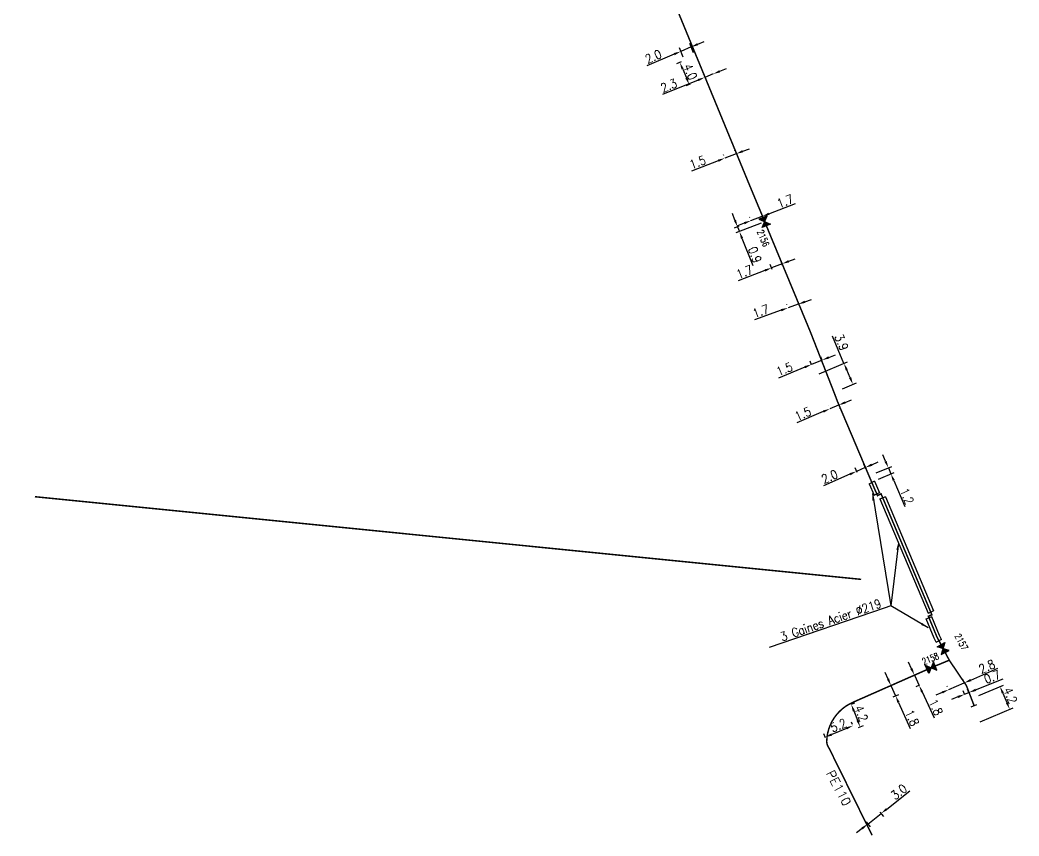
# Model space of a CAD drawing. Header units: millimetres. Extents: x 104988 to 105484, y 137061 to 138000.
# Drawn here: x 105222.1 to 105390.1, y 137061.4 to 137198.5 of the extents above; entities that cross this region are included whole.
import ezdxf
from ezdxf.enums import TextEntityAlignment as Align

# ---------------------------------------------------------------- set-up
doc = ezdxf.new("R2010")
doc.units = ezdxf.units.MM
doc.header["$PDMODE"] = 34
doc.layers.get('0').update_dxf_attribs({"linetype": 'CONTINUOUS'})
doc.layers.get('DEFPOINTS').update_dxf_attribs({"linetype": 'CONTINUOUS'})
for name, color, linetype in [('G_120', 4, 'CONTINUOUS'), ('G_300', 7, 'CONTINUOUS'), ('G_340', 7, 'CONTINUOUS'), ('G_400', 7, 'CONTINUOUS'), ('G_900', 7, 'CONTINUOUS')]:
    doc.layers.add(name, color=color, linetype=linetype)
doc.styles.add('G_ROMANS', font='ROMANS.SHX', dxfattribs={"width": 0.75})
doc.styles.get("Standard").update_dxf_attribs({"font": 'romans.shx', "width": 0.85})
doc.linetypes.add('G_TYPB_PE', pattern='A,5,-0.3,["o",Standard,S=1.5,R=0,X=0,Y=-0.5],-1.65', length=6.95)
doc.dimstyles.get("Standard").update_dxf_attribs({"dimtxt": 1.5, "dimasz": 1.2, "dimexe": 0.625, "dimexo": 0.625, "dimgap": 0.25, "dimtad": 1, "dimdec": 1, "dimzin": 0, "dimdsep": 46, "dimtxsty": 'Standard', "dimcen": -0.5, "dimadec": 0, "dimazin": 0, "dimtfac": 1, "dimtdec": 1, "dimtmove": 0, "dimatfit": 3, "dimfxl": 0, "dimtolj": 1, "dimtzin": 0, "dimarcsym": 0})

# ---------------------------------------------------------------- blocks, each defined once
blk = doc.blocks.new('*D91')
at = {"layer": 'DEFPOINTS', "color": 0, "linetype": 'Continuous', "transparency": 16777216}
for p in [(105368.11, 137123.27), (105365.5, 137122.15), (105365.88, 137121.11)]:
    blk.add_point(p, dxfattribs=at)
at = {"layer": 'G_120', "color": 0, "linetype": 'Continuous', "lineweight": -2, "transparency": 16777216}
for p, q in [((105367.63, 137124.37), (105367.16, 137125.47)), ((105366.08, 137122.4), (105368.68, 137123.51)), ((105368.11, 137123.27), (105368.54, 137122.25)), ((105366.46, 137121.36), (105369.11, 137122.5)), ((105369.01, 137121.15), (105370.9, 137116.74))]:
    blk.add_line(p, q, dxfattribs=at)
at = {"layer": 'G_120', "color": 0, "linetype": 'Continuous', "transparency": 16777216}
for points in [[(105367.82, 137124.45), (105367.45, 137124.29), (105368.11, 137123.27)], [(105369.2, 137121.23), (105368.83, 137121.07), (105368.54, 137122.25)]]:
    blk.add_solid(points, dxfattribs=at)
at = {"layer": 'G_120', "color": 0, "linetype": 'Continuous', "transparency": 16777216, "insert": (105371.23, 137118.51), "char_height": 1.5, "attachment_point": 5, "rotation": 293.17}
blk.add_mtext('\\A1;1.2', dxfattribs=at)
blk = doc.blocks.new('*D92')
at = {"layer": 'DEFPOINTS', "color": 0, "linetype": 'Continuous', "transparency": 16777216}
for p in [(105366.32, 137065.91), (105363.99, 137064.24), (105364.65, 137063.4)]:
    blk.add_point(p, dxfattribs=at)
at = {"layer": 'G_120', "color": 0, "linetype": 'Continuous', "lineweight": -2, "transparency": 16777216}
for p, q in [((105367.84, 137065.91), (105371.75, 137068.99)), ((105364.65, 137063.4), (105366.89, 137065.17)), ((105366.7, 137065.41), (105367.28, 137064.68)), ((105364.38, 137063.75), (105365.03, 137062.91)), ((105363.7, 137062.66), (105362.76, 137061.92))]:
    blk.add_line(p, q, dxfattribs=at)
at = {"layer": 'G_120', "color": 0, "linetype": 'Continuous', "transparency": 16777216}
for points in [[(105367.71, 137066.07), (105367.96, 137065.76), (105366.89, 137065.17)], [(105363.58, 137062.82), (105363.83, 137062.5), (105364.65, 137063.4)]]:
    blk.add_solid(points, dxfattribs=at)
at = {"layer": 'G_120', "color": 0, "linetype": 'Continuous', "transparency": 16777216, "insert": (105369.88, 137068.8), "char_height": 1.5, "attachment_point": 5, "rotation": 38.2115}
blk.add_mtext('\\A1;3.0', dxfattribs=at)
blk = doc.blocks.new('*D93')
at = {"layer": 'DEFPOINTS', "color": 0, "linetype": 'Continuous', "transparency": 16777216}
for p in [(105367.71, 137086.29), (105369.33, 137084.93), (105368.36, 137084.49)]:
    blk.add_point(p, dxfattribs=at)
at = {"layer": 'G_120', "color": 0, "linetype": 'Continuous', "lineweight": -2, "transparency": 16777216}
for p, q in [((105368.06, 137087.76), (105367.57, 137088.86)), ((105368.28, 137086.55), (105369.12, 137086.92)), ((105368.55, 137086.67), (105369.33, 137084.93)), ((105368.93, 137084.75), (105369.9, 137085.19)), ((105369.83, 137083.83), (105371.79, 137079.46))]:
    blk.add_line(p, q, dxfattribs=at)
at = {"layer": 'G_120', "color": 0, "linetype": 'Continuous', "transparency": 16777216}
for points in [[(105368.24, 137087.84), (105367.88, 137087.68), (105368.55, 137086.67)], [(105370.01, 137083.92), (105369.64, 137083.75), (105369.33, 137084.93)]]:
    blk.add_solid(points, dxfattribs=at)
at = {"layer": 'G_120', "color": 0, "linetype": 'Continuous', "transparency": 16777216, "insert": (105372.09, 137081.23), "char_height": 1.5, "attachment_point": 5, "rotation": 294.2151}
blk.add_mtext('\\A1;1.8', dxfattribs=at)
blk = doc.blocks.new('*D95')
at = {"layer": 'DEFPOINTS', "color": 0, "linetype": 'Continuous', "transparency": 16777216}
for p in [(105364.22, 137123.31), (105363.09, 137121.91), (105364.56, 137122.53)]:
    blk.add_point(p, dxfattribs=at)
at = {"layer": 'G_120', "color": 0, "linetype": 'Continuous', "lineweight": -2, "transparency": 16777216}
for p, q in [((105362.84, 137122.48), (105362.51, 137123.24)), ((105364.22, 137123.31), (105362.76, 137122.67)), ((105364.31, 137123.1), (105363.97, 137123.88)), ((105365.32, 137123.79), (105366.42, 137124.27)), ((105361.66, 137122.19), (105357.18, 137120.24))]:
    blk.add_line(p, q, dxfattribs=at)
at = {"layer": 'G_120', "color": 0, "linetype": 'Continuous', "transparency": 16777216}
for points in [[(105365.24, 137123.97), (105365.4, 137123.6), (105364.22, 137123.31)], [(105361.58, 137122.37), (105361.74, 137122.01), (105362.76, 137122.67)]]:
    blk.add_solid(points, dxfattribs=at)
at = {"layer": 'G_120', "color": 0, "linetype": 'Continuous', "transparency": 16777216, "insert": (105358.23, 137121.79), "char_height": 1.5, "attachment_point": 5, "rotation": 23.5571}
blk.add_mtext('\\A1;2.0', dxfattribs=at)
blk = doc.blocks.new('*D96')
at = {"layer": 'DEFPOINTS', "color": 0, "linetype": 'Continuous', "transparency": 16777216}
for p in [(105359.73, 137133.8), (105359.73, 137133.79), (105358.27, 137133.18)]:
    blk.add_point(p, dxfattribs=at)
at = {"layer": 'G_120', "color": 0, "linetype": 'Continuous', "lineweight": -2, "transparency": 16777216}
for p, q in [((105358.03, 137133.75), (105358.03, 137133.75)), ((105359.73, 137133.79), (105358.27, 137133.18)), ((105360.84, 137134.26), (105361.94, 137134.72)), ((105357.17, 137132.71), (105352.75, 137130.85)), ((105359.97, 137133.22), (105359.97, 137133.21))]:
    blk.add_line(p, q, dxfattribs=at)
at = {"layer": 'G_120', "color": 0, "linetype": 'Continuous', "transparency": 16777216}
for points in [[(105360.76, 137134.44), (105360.91, 137134.07), (105359.73, 137133.79)], [(105357.09, 137132.9), (105357.25, 137132.53), (105358.27, 137133.18)]]:
    blk.add_solid(points, dxfattribs=at)
at = {"layer": 'G_120', "color": 0, "linetype": 'Continuous', "transparency": 16777216, "insert": (105353.74, 137132.35), "char_height": 1.5, "attachment_point": 5, "rotation": 22.8234}
blk.add_mtext('\\A1;1.5', dxfattribs=at)
blk = doc.blocks.new('*D97')
at = {"layer": 'DEFPOINTS', "color": 0, "linetype": 'Continuous', "transparency": 16777216}
for p in [(105361.34, 137083.31), (105363.37, 137079.71), (105362.52, 137079.38)]:
    blk.add_point(p, dxfattribs=at)
at = {"layer": 'G_120', "color": 0, "linetype": 'Continuous', "lineweight": -2, "transparency": 16777216}
for p, q in [((105361.92, 137083.54), (105362.45, 137083.75)), ((105362.31, 137082.4), (105362.93, 137080.83)), ((105363.1, 137079.61), (105363.95, 137079.94))]:
    blk.add_line(p, q, dxfattribs=at)
at = {"layer": 'G_120', "color": 0, "linetype": 'Continuous', "transparency": 16777216}
for points in [[(105362.49, 137082.48), (105362.12, 137082.33), (105361.87, 137083.52)], [(105363.11, 137080.9), (105362.74, 137080.76), (105363.37, 137079.71)]]:
    blk.add_solid(points, dxfattribs=at)
at = {"layer": 'G_120', "color": 0, "linetype": 'Continuous', "transparency": 16777216, "insert": (105363.55, 137081.98), "char_height": 1.5, "attachment_point": 5, "rotation": 291.5367}
blk.add_mtext('\\A1;4.2', dxfattribs=at)
blk = doc.blocks.new('*D98')
at = {"layer": 'DEFPOINTS', "color": 0, "linetype": 'Continuous', "transparency": 16777216}
for p in [(105362.35, 137079.54), (105357.48, 137077.99), (105357.77, 137077.28)]:
    blk.add_point(p, dxfattribs=at)
at = {"layer": 'G_120', "color": 0, "linetype": 'Continuous', "lineweight": -2, "transparency": 16777216}
for p, q in [((105361.08, 137079.48), (105358.59, 137078.45)), ((105362.11, 137080.12), (105361.94, 137080.52)), ((105357.53, 137077.86), (105357.24, 137078.57))]:
    blk.add_line(p, q, dxfattribs=at)
at = {"layer": 'G_120', "color": 0, "linetype": 'Continuous', "transparency": 16777216}
for points in [[(105361, 137079.66), (105361.15, 137079.3), (105362.18, 137079.94)], [(105358.51, 137078.63), (105358.67, 137078.26), (105357.48, 137077.99)]]:
    blk.add_solid(points, dxfattribs=at)
at = {"layer": 'G_120', "color": 0, "linetype": 'Continuous', "transparency": 16777216, "insert": (105359.71, 137079.99), "char_height": 1.5, "attachment_point": 5, "rotation": 22.5435}
blk.add_mtext('\\A1;5.2', dxfattribs=at)
blk = doc.blocks.new('*D99')
at = {"layer": 'DEFPOINTS', "color": 0, "linetype": 'Continuous', "transparency": 16777216}
for p in [(105355.9, 137138.82), (105362.15, 137137.3), (105359.82, 137136.31)]:
    blk.add_point(p, dxfattribs=at)
at = {"layer": 'G_120', "color": 0, "linetype": 'Continuous', "lineweight": -2, "transparency": 16777216}
for p, q in [((105360.65, 137140.83), (105358.71, 137145.39)), ((105356.48, 137139.06), (105361.22, 137141.08)), ((105361.68, 137138.4), (105361.12, 137139.73)), ((105360.39, 137136.55), (105362.73, 137137.54))]:
    blk.add_line(p, q, dxfattribs=at)
at = {"layer": 'G_120', "color": 0, "linetype": 'Continuous', "transparency": 16777216}
for points in [[(105361.3, 137139.81), (105360.93, 137139.65), (105360.65, 137140.83)], [(105361.87, 137138.48), (105361.5, 137138.33), (105362.15, 137137.3)]]:
    blk.add_solid(points, dxfattribs=at)
at = {"layer": 'G_120', "color": 0, "linetype": 'Continuous', "transparency": 16777216, "insert": (105360.24, 137144.35), "char_height": 1.5, "attachment_point": 5, "rotation": 293.0168}
blk.add_mtext('\\A1;3.9', dxfattribs=at)
blk = doc.blocks.new('*D100')
at = {"layer": 'DEFPOINTS', "color": 0, "linetype": 'Continuous', "transparency": 16777216}
for p in [(105355.44, 137140.02), (105356.98, 137141.37), (105357.24, 137140.75)]:
    blk.add_point(p, dxfattribs=at)
at = {"layer": 'G_120', "color": 0, "linetype": 'Continuous', "lineweight": -2, "transparency": 16777216}
for p, q in [((105357, 137141.33), (105356.75, 137141.95)), ((105358.1, 137141.83), (105359.21, 137142.28)), ((105354.08, 137140.18), (105349.64, 137138.36)), ((105355.2, 137140.6), (105354.95, 137141.22)), ((105356.98, 137141.37), (105355.19, 137140.64))]:
    blk.add_line(p, q, dxfattribs=at)
at = {"layer": 'G_120', "color": 0, "linetype": 'Continuous', "transparency": 16777216}
for points in [[(105358.02, 137142.01), (105358.17, 137141.64), (105356.98, 137141.37)], [(105354, 137140.37), (105354.15, 137140), (105355.19, 137140.64)]]:
    blk.add_solid(points, dxfattribs=at)
at = {"layer": 'G_120', "color": 0, "linetype": 'Continuous', "transparency": 16777216, "insert": (105350.64, 137139.86), "char_height": 1.5, "attachment_point": 5, "rotation": 22.2767}
blk.add_mtext('\\A1;1.5', dxfattribs=at)
blk = doc.blocks.new('*D109')
at = {"layer": 'DEFPOINTS', "color": 0, "linetype": 'Continuous', "transparency": 16777216}
for p in [(105333.86, 137191.73), (105334.62, 137187.71), (105335.36, 137188.02)]:
    blk.add_point(p, dxfattribs=at)
at = {"layer": 'G_120', "color": 0, "linetype": 'Continuous', "lineweight": -2, "transparency": 16777216}
for p, q in [((105333.29, 137191.49), (105332.48, 137191.15)), ((105333.53, 137190.28), (105334.15, 137188.81)), ((105334.79, 137187.78), (105334.04, 137187.46))]:
    blk.add_line(p, q, dxfattribs=at)
at = {"layer": 'G_120', "color": 0, "linetype": 'Continuous', "transparency": 16777216}
for points in [[(105333.71, 137190.36), (105333.34, 137190.21), (105333.06, 137191.39)], [(105334.33, 137188.89), (105333.96, 137188.73), (105334.62, 137187.71)]]:
    blk.add_solid(points, dxfattribs=at)
at = {"layer": 'G_120', "color": 0, "linetype": 'Continuous', "transparency": 16777216, "insert": (105334.8, 137189.84), "char_height": 1.5, "attachment_point": 5, "rotation": 292.8961}
blk.add_mtext('\\A1;4.0', dxfattribs=at)
blk = doc.blocks.new('*D110')
at = {"layer": 'DEFPOINTS', "color": 0, "linetype": 'Continuous', "transparency": 16777216}
for p in [(105334.95, 137194), (105335.6, 137192.47), (105333.86, 137191.73)]:
    blk.add_point(p, dxfattribs=at)
at = {"layer": 'G_120', "color": 0, "linetype": 'Continuous', "lineweight": -2, "transparency": 16777216}
for p, q in [((105333.62, 137192.31), (105332.97, 137193.84)), ((105334.95, 137194), (105333.22, 137193.26)), ((105335.36, 137193.04), (105334.71, 137194.58)), ((105336.06, 137194.47), (105337.16, 137194.94)), ((105332.11, 137192.8), (105327.52, 137190.86))]:
    blk.add_line(p, q, dxfattribs=at)
at = {"layer": 'G_120', "color": 0, "linetype": 'Continuous', "transparency": 16777216}
for points in [[(105335.98, 137194.65), (105336.14, 137194.28), (105334.95, 137194)], [(105332.03, 137192.98), (105332.19, 137192.61), (105333.22, 137193.26)]]:
    blk.add_solid(points, dxfattribs=at)
at = {"layer": 'G_120', "color": 0, "linetype": 'Continuous', "transparency": 16777216, "insert": (105328.6, 137192.4), "char_height": 1.5, "attachment_point": 5, "rotation": 22.9297}
blk.add_mtext('\\A1;2.0', dxfattribs=at)
blk = doc.blocks.new('*D115')
at = {"layer": 'DEFPOINTS', "color": 0, "linetype": 'Continuous', "transparency": 16777216}
for p in [(105351.25, 137150.11), (105352.95, 137150.77), (105352.96, 137150.75)]:
    blk.add_point(p, dxfattribs=at)
at = {"layer": 'G_120', "color": 0, "linetype": 'Continuous', "lineweight": -2, "transparency": 16777216}
for p, q in [((105351.05, 137150.7), (105351.03, 137150.75)), ((105352.95, 137150.77), (105351.24, 137150.16)), ((105352.75, 137151.34), (105352.74, 137151.36)), ((105354.08, 137151.17), (105355.21, 137151.57)), ((105350.11, 137149.76), (105345.58, 137148.16))]:
    blk.add_line(p, q, dxfattribs=at)
at = {"layer": 'G_120', "color": 0, "linetype": 'Continuous', "transparency": 16777216}
for points in [[(105350.04, 137149.95), (105350.17, 137149.57), (105351.24, 137150.16)], [(105354.01, 137151.36), (105354.15, 137150.98), (105352.95, 137150.77)]]:
    blk.add_solid(points, dxfattribs=at)
at = {"layer": 'G_120', "color": 0, "linetype": 'Continuous', "transparency": 16777216, "insert": (105346.66, 137149.6), "char_height": 1.5, "attachment_point": 5, "rotation": 19.5264}
blk.add_mtext('\\A1;1.7', dxfattribs=at)
blk = doc.blocks.new('*D116')
at = {"layer": 'DEFPOINTS', "color": 0, "linetype": 'Continuous', "transparency": 16777216}
for p in [(105350.23, 137157.55), (105348.81, 137156.01), (105350.56, 137156.7)]:
    blk.add_point(p, dxfattribs=at)
at = {"layer": 'G_120', "color": 0, "linetype": 'Continuous', "lineweight": -2, "transparency": 16777216}
for p, q in [((105348.58, 137156.59), (105348.25, 137157.45)), ((105350.23, 137157.55), (105348.48, 137156.87)), ((105350.34, 137157.28), (105350.01, 137158.13)), ((105351.35, 137157.98), (105352.47, 137158.41)), ((105347.36, 137156.44), (105342.88, 137154.72))]:
    blk.add_line(p, q, dxfattribs=at)
at = {"layer": 'G_120', "color": 0, "linetype": 'Continuous', "transparency": 16777216}
for points in [[(105347.28, 137156.63), (105347.43, 137156.25), (105348.48, 137156.87)], [(105351.28, 137158.17), (105351.43, 137157.79), (105350.23, 137157.55)]]:
    blk.add_solid(points, dxfattribs=at)
at = {"layer": 'G_120', "color": 0, "linetype": 'Continuous', "transparency": 16777216, "insert": (105343.92, 137156.19), "char_height": 1.5, "attachment_point": 5, "rotation": 21.0511}
blk.add_mtext('\\A1;1.7', dxfattribs=at)
blk = doc.blocks.new('*D117')
at = {"layer": 'DEFPOINTS', "color": 0, "linetype": 'Continuous', "transparency": 16777216}
for p in [(105346.91, 137165.54), (105346.92, 137165.51), (105345.04, 137164.74)]:
    blk.add_point(p, dxfattribs=at)
at = {"layer": 'G_120', "color": 0, "linetype": 'Continuous', "lineweight": -2, "transparency": 16777216}
for p, q in [((105348.03, 137165.97), (105352.51, 137167.68)), ((105344.81, 137165.32), (105344.78, 137165.4)), ((105345.01, 137164.81), (105346.91, 137165.54)), ((105346.7, 137166.09), (105346.69, 137166.12)), ((105343.89, 137164.38), (105342.76, 137163.96))]:
    blk.add_line(p, q, dxfattribs=at)
at = {"layer": 'G_120', "color": 0, "linetype": 'Continuous', "transparency": 16777216}
for points in [[(105347.96, 137166.15), (105348.1, 137165.78), (105346.91, 137165.54)], [(105343.81, 137164.57), (105343.96, 137164.2), (105345.01, 137164.81)]]:
    blk.add_solid(points, dxfattribs=at)
at = {"layer": 'G_120', "color": 0, "linetype": 'Continuous', "transparency": 16777216, "insert": (105350.76, 137168.08), "char_height": 1.5, "attachment_point": 5, "rotation": 20.9112}
blk.add_mtext('\\A1;1.7', dxfattribs=at)
blk = doc.blocks.new('*D118')
at = {"layer": 'DEFPOINTS', "color": 0, "linetype": 'Continuous', "transparency": 16777216}
for p in [(105342.75, 137163.78), (105343.54, 137164.08), (105347.31, 137164.64)]:
    blk.add_point(p, dxfattribs=at)
at = {"layer": 'G_120', "color": 0, "linetype": 'Continuous', "lineweight": -2, "transparency": 16777216}
for p, q in [((105342.32, 137164.89), (105341.88, 137166.01)), ((105342.96, 137163.86), (105342.17, 137163.55)), ((105346.72, 137164.41), (105342.48, 137162.75)), ((105342.75, 137163.78), (105343.07, 137162.98)), ((105343.5, 137161.86), (105345.31, 137157.25))]:
    blk.add_line(p, q, dxfattribs=at)
at = {"layer": 'G_120', "color": 0, "linetype": 'Continuous', "transparency": 16777216}
for points in [[(105342.5, 137164.97), (105342.13, 137164.82), (105342.75, 137163.78)], [(105343.69, 137161.93), (105343.32, 137161.79), (105343.07, 137162.98)]]:
    blk.add_solid(points, dxfattribs=at)
at = {"layer": 'G_120', "color": 0, "linetype": 'Continuous', "transparency": 16777216, "insert": (105345.67, 137159.07), "char_height": 1.5, "attachment_point": 5, "rotation": 291.3807}
blk.add_mtext('\\A1;0.9', dxfattribs=at)
blk = doc.blocks.new('*D119')
at = {"layer": 'DEFPOINTS', "color": 0, "linetype": 'Continuous', "transparency": 16777216}
for p in [(105337.25, 137188.84), (105338.66, 137189.47), (105338.66, 137189.46)]:
    blk.add_point(p, dxfattribs=at)
at = {"layer": 'G_120', "color": 0, "linetype": 'Continuous', "lineweight": -2, "transparency": 16777216}
for p, q in [((105339.77, 137189.92), (105340.88, 137190.37)), ((105337.02, 137189.42), (105337, 137189.47)), ((105338.66, 137189.47), (105337.23, 137188.89)), ((105338.42, 137190.04), (105338.42, 137190.05)), ((105336.12, 137188.44), (105330.11, 137185.99))]:
    blk.add_line(p, q, dxfattribs=at)
at = {"layer": 'G_120', "color": 0, "linetype": 'Continuous', "transparency": 16777216}
for points in [[(105336.05, 137188.62), (105336.2, 137188.25), (105337.23, 137188.89)], [(105339.69, 137190.1), (105339.84, 137189.73), (105338.66, 137189.47)]]:
    blk.add_solid(points, dxfattribs=at)
at = {"layer": 'G_120', "color": 0, "linetype": 'Continuous', "transparency": 16777216, "insert": (105331.2, 137187.52), "char_height": 1.5, "attachment_point": 5, "rotation": 22.1101}
blk.add_mtext('\\A1;2.3', dxfattribs=at)
blk = doc.blocks.new('*D120')
at = {"layer": 'DEFPOINTS', "color": 0, "linetype": 'Continuous', "transparency": 16777216}
for p in [(105342.51, 137176.05), (105342.53, 137175.99), (105340.67, 137175.21)]:
    blk.add_point(p, dxfattribs=at)
at = {"layer": 'G_120', "color": 0, "linetype": 'Continuous', "lineweight": -2, "transparency": 16777216}
for p, q in [((105343.63, 137176.48), (105344.75, 137176.91)), ((105340.44, 137175.79), (105340.4, 137175.9)), ((105342.51, 137176.05), (105340.62, 137175.32)), ((105342.3, 137176.57), (105342.28, 137176.63)), ((105339.5, 137174.89), (105335, 137173.15))]:
    blk.add_line(p, q, dxfattribs=at)
at = {"layer": 'G_120', "color": 0, "linetype": 'Continuous', "transparency": 16777216}
for points in [[(105339.43, 137175.07), (105339.58, 137174.7), (105340.62, 137175.32)], [(105343.56, 137176.67), (105343.7, 137176.29), (105342.51, 137176.05)]]:
    blk.add_solid(points, dxfattribs=at)
at = {"layer": 'G_120', "color": 0, "linetype": 'Continuous', "transparency": 16777216, "insert": (105336.04, 137174.62), "char_height": 1.5, "attachment_point": 5, "rotation": 21.1399}
blk.add_mtext('\\A1;1.5', dxfattribs=at)
blk = doc.blocks.new('*D12')
at = {"layer": 'DEFPOINTS', "color": 0, "linetype": 'Continuous', "transparency": 16777216}
for p in [(105382.77, 137084.76), (105388.51, 137082.7), (105382.99, 137080.34)]:
    blk.add_point(p, dxfattribs=at)
at = {"layer": 'G_120', "color": 0, "linetype": 'Continuous', "lineweight": -2, "transparency": 16777216}
for p, q in [((105383.34, 137085.01), (105387.46, 137086.76)), ((105387.35, 137085.41), (105388.04, 137083.8)), ((105383.56, 137080.58), (105389.09, 137082.94))]:
    blk.add_line(p, q, dxfattribs=at)
at = {"layer": 'G_120', "color": 0, "linetype": 'Continuous', "transparency": 16777216}
for points in [[(105387.54, 137085.49), (105387.17, 137085.33), (105386.88, 137086.52)], [(105388.23, 137083.88), (105387.86, 137083.72), (105388.51, 137082.7)]]:
    blk.add_solid(points, dxfattribs=at)
at = {"layer": 'G_120', "color": 0, "linetype": 'Continuous', "transparency": 16777216, "insert": (105388.62, 137085), "char_height": 1.5, "attachment_point": 5, "rotation": 293.1089}
blk.add_mtext('\\A1;4.2', dxfattribs=at)
blk = doc.blocks.new('*D13')
at = {"layer": 'DEFPOINTS', "color": 0, "linetype": 'Continuous', "transparency": 16777216}
for p in [(105381.16, 137084.65), (105381.67, 137085.5), (105381.9, 137084.92)]:
    blk.add_point(p, dxfattribs=at)
at = {"layer": 'G_120', "color": 0, "linetype": 'Continuous', "lineweight": -2, "transparency": 16777216}
for p, q in [((105382.78, 137085.94), (105387.41, 137087.78)), ((105379.82, 137084.76), (105378.71, 137084.32)), ((105380.93, 137085.23), (105380.71, 137085.79)), ((105380.94, 137085.2), (105381.67, 137085.5)), ((105381.67, 137085.5), (105381.44, 137086.08))]:
    blk.add_line(p, q, dxfattribs=at)
at = {"layer": 'G_120', "color": 0, "linetype": 'Continuous', "transparency": 16777216}
for points in [[(105379.75, 137084.95), (105379.9, 137084.57), (105380.94, 137085.2)], [(105382.71, 137086.13), (105382.86, 137085.75), (105381.67, 137085.5)]]:
    blk.add_solid(points, dxfattribs=at)
at = {"layer": 'G_120', "color": 0, "linetype": 'Continuous', "transparency": 16777216, "insert": (105385.56, 137088.13), "char_height": 1.5, "attachment_point": 5, "rotation": 21.7408}
blk.add_mtext('\\A1;0.7', dxfattribs=at)
blk = doc.blocks.new('*D14')
at = {"layer": 'DEFPOINTS', "color": 0, "linetype": 'Continuous', "transparency": 16777216}
for p in [(105380.87, 137087.11), (105380.94, 137086.93), (105378.32, 137085.87)]:
    blk.add_point(p, dxfattribs=at)
at = {"layer": 'G_120', "color": 0, "linetype": 'Continuous', "lineweight": -2, "transparency": 16777216}
for p, q in [((105381.97, 137087.59), (105386.53, 137089.58)), ((105378.07, 137086.44), (105378.02, 137086.56)), ((105378.27, 137085.99), (105380.87, 137087.11)), ((105380.7, 137087.5), (105380.62, 137087.69)), ((105377.17, 137085.51), (105376.07, 137085.03))]:
    blk.add_line(p, q, dxfattribs=at)
at = {"layer": 'G_120', "color": 0, "linetype": 'Continuous', "transparency": 16777216}
for points in [[(105381.89, 137087.78), (105382.05, 137087.41), (105380.87, 137087.11)], [(105377.09, 137085.69), (105377.25, 137085.33), (105378.27, 137085.99)]]:
    blk.add_solid(points, dxfattribs=at)
at = {"layer": 'G_120', "color": 0, "linetype": 'Continuous', "transparency": 16777216, "insert": (105384.68, 137089.86), "char_height": 1.5, "attachment_point": 5, "rotation": 23.4917}
blk.add_mtext('\\A1;2.8', dxfattribs=at)
blk = doc.blocks.new('*D15')
at = {"layer": 'DEFPOINTS', "color": 0, "linetype": 'Continuous', "transparency": 16777216}
for p in [(105373.18, 137088.73), (105373.29, 137086.69), (105373.91, 137086.97)]:
    blk.add_point(p, dxfattribs=at)
at = {"layer": 'G_120', "color": 0, "linetype": 'Continuous', "lineweight": -2, "transparency": 16777216}
for p, q in [((105371.99, 137089.51), (105371.49, 137090.6)), ((105372.61, 137088.47), (105371.93, 137088.16)), ((105372.5, 137088.42), (105373.29, 137086.69)), ((105373.34, 137086.71), (105372.72, 137086.43)), ((105373.79, 137085.6), (105375.8, 137081.24))]:
    blk.add_line(p, q, dxfattribs=at)
at = {"layer": 'G_120', "color": 0, "linetype": 'Continuous', "transparency": 16777216}
for points in [[(105372.18, 137089.59), (105371.81, 137089.42), (105372.5, 137088.42)], [(105373.97, 137085.68), (105373.61, 137085.52), (105373.29, 137086.69)]]:
    blk.add_solid(points, dxfattribs=at)
at = {"layer": 'G_120', "color": 0, "linetype": 'Continuous', "transparency": 16777216, "insert": (105376.08, 137083.02), "char_height": 1.5, "attachment_point": 5, "rotation": 294.7244}
blk.add_mtext('\\A1;1.8', dxfattribs=at)
blk = doc.blocks.new('G_300_04')
at = {"linetype": 'Continuous'}
h = blk.add_hatch(color=0, dxfattribs=at)
h.paths.add_polyline_path([(-1, 1), (-1, -1), (0, 0)])
h.paths.add_polyline_path([(1, 1), (0, 0), (1, -1)])
at = {"color": 0, "linetype": 'Continuous', "flags": 128}
blk.add_lwpolyline([(-1, -1), (1, 1), (1, -1), (-1, 1)], close=True, dxfattribs=at)
at = {"color": 0, "linetype": 'Continuous', "style": 'G_ROMANS', "width": 0.75}
blk.add_attdef('NUM', text='', height=1.5, dxfattribs=at).set_placement((0, 2.1), align=Align.MIDDLE_CENTER)
at = {"color": 0, "linetype": 'Continuous', "style": 'G_ROMANS', "width": 0.75, "flags": 3}
for tag, p in [('DEF_LEG', (0, -5)), ('DEF_COUP', (0, -7.5)), ('DEF_TYPE', (0, -10))]:
    blk.add_attdef(tag, text='', height=1.2, dxfattribs=at).set_placement(p, align=Align.MIDDLE)
blk = doc.blocks.new('G_340_07')
at = {"color": 0, "linetype": 'Continuous', "const_width": 0.25, "flags": 128}
blk.add_lwpolyline([(0, 0), (1.25, 0)], dxfattribs=at)
at = {"color": 0, "linetype": 'Continuous', "flags": 128}
blk.add_lwpolyline([(1.25, -0.5), (1.25, 0.5)], dxfattribs=at)
at = {"color": 0, "linetype": 'Continuous', "width": 0.75, "flags": 3}
for tag, p in [('DEF_LEG', (0, -5)), ('DEF_COUP', (0, -7.5)), ('DEF_TYPE', (0, -10))]:
    blk.add_attdef(tag, text='', height=1.2, dxfattribs=at).set_placement(p, align=Align.MIDDLE)

msp = doc.modelspace()

# ---------------------------------------------------------------- linework, layer by layer
at = {"layer": 'G_120', "linetype": 'G_TYPB_PE', "flags": 128}
msp.add_lwpolyline([(105347.04, 137165.34, 0.25, 0.25, 0), (105344.43, 137171.6, 0.25, 0.25, 0), (105341.78, 137178.03, 0.25, 0.25, 0), (105313.83, 137245.81, 0.25, 0.25, 0), (105311.49, 137251.44, 0.25, 0.25, 0), (105304.96, 137267, 0.25, 0.25, 0), (105301.08, 137276.09, 0.25, 0.25, 0), (105298.85, 137281.3, 0.25, 0.25, 0), (105296.54, 137286.88, 0.25, 0.25, 0), (105293.47, 137294.42, 0.25, 0.25, 0), (105289.78, 137302.77, 0.25, 0.25, 0), (105284.4, 137316.35, 0.25, 0.25, 0), (105282.56, 137322.5, 0.25, 0.25, 0), (105279.08, 137329.24, 0.25, 0.25, 0), (105276.44, 137334.33, 0.25, 0.25, 0), (105272.22, 137342.27, 0.25, 0.25, 0), (105259.21, 137373.19, 0.25, 0.25, 0), (105248.85, 137397.79, 0.25, 0.25, 0), (105248.32, 137398.99, 0.25, 0.25, 0), (105248.04, 137399.67, 0.25, 0.25, 0), (105241.04, 137416.28, 0.25, 0.25, 0), (105234.95, 137430.96, 0.25, 0.25, 0), (105229.32, 137445.03, 0, 0, 0)], format="xyseb", dxfattribs=at)
at = {"layer": 'G_120', "linetype": 'Continuous', "const_width": 0.25, "flags": 128}
msp.add_lwpolyline([(105376.96, 137093.54), (105376.27, 137094.87), (105374.84, 137098.32), (105374.84, 137098.32), (105375.43, 137098.57), (105375.2, 137099.11), (105367.21, 137118.12), (105366.88, 137118.91), (105366.29, 137118.59), (105364.87, 137121.89), (105359.58, 137134.36), (105358.98, 137135.94), (105354.99, 137146.14), (105348.3, 137162.26), (105347.61, 137163.94)], dxfattribs=at)
at = {"layer": 'G_120', "linetype": 'G_TYPB_PE', "const_width": 0.25, "flags": 128}
for points in [[(105377.69, 137092.18), (105378.35, 137090.93), (105381.23, 137086.67), (105382.08, 137084.46)], [(105375.98, 137089.95), (105378.35, 137090.93)]]:
    msp.add_lwpolyline(points, dxfattribs=at)
msp.add_lwpolyline([(105374.63, 137089.36), (105362.1, 137083.83, 0.28903), (105357.75, 137077.37, 0.169917), (105358.15, 137076.13), (105365.37, 137061.51)], format="xyb", dxfattribs=at)
at = {"layer": 'G_400', "color": 7, "linetype": 'CONTINUOUS'}
for p, q in [((105364.88, 137120.6), (105365.34, 137120.8)), ((105364.88, 137120.6), (105365.71, 137118.68)), ((105365.8, 137121), (105365.34, 137120.8)), ((105365.8, 137121), (105366.63, 137119.07)), ((105365.71, 137118.68), (105366.17, 137118.87)), ((105366.63, 137119.07), (105366.17, 137118.87)), ((105366.7, 137118.03), (105367.16, 137118.22)), ((105367.62, 137118.42), (105367.16, 137118.22)), ((105367.62, 137118.42), (105375.7, 137099.21)), ((105366.7, 137118.03), (105374.78, 137098.82)), ((105374.48, 137097.87), (105374.94, 137098.06)), ((105374.78, 137098.82), (105375.24, 137099.02)), ((105375.41, 137098.25), (105374.94, 137098.06)), ((105375.7, 137099.21), (105375.24, 137099.02)), ((105376.72, 137095.08), (105375.41, 137098.25)), ((105375.81, 137094.66), (105374.48, 137097.87)), ((105376.17, 137093.97), (105375.81, 137094.66)), ((105377.06, 137094.44), (105376.72, 137095.08)), ((105376.17, 137093.97), (105376.61, 137094.21)), ((105377.06, 137094.44), (105376.61, 137094.21))]:
    msp.add_line(p, q, dxfattribs=at)
at = {"layer": 'G_900', "linetype": 'Continuous', "flags": 128}
msp.add_lwpolyline([(105224.61, 137118.41, 0.25, 5, 0), (105242.95, 137116.58, 0.25, 0.25, 0), (105363.54, 137104.52, 0.25, 0.25, 0), (105242.95, 137116.58, 0.25, 0.25, 0)], format="xyseb", dxfattribs=at)

# ---------------------------------------------------------------- block references
at = {"layer": 'G_300'}
ref = msp.add_blockref('G_300_04', (105347.32, 137164.65), dxfattribs=dict(at, xscale=0.7468620315840641, yscale=0.7468620315840641, zscale=0.7468620315840641, rotation=292.5223049450321))
ref.add_attrib('NUM', '2156', dxfattribs={"layer": '0', "color": 0, "linetype": 'Continuous', "height": 1.12, "rotation": 292.5223, "style": 'G_ROMANS', "width": 0.75}).set_placement((105347.08, 137161.86), align=Align.MIDDLE_CENTER)
ref = msp.add_blockref('G_300_04', (105377.31, 137092.88), dxfattribs=dict(at, xscale=0.7468620315840641, yscale=0.7468620315840641, zscale=0.7468620315840641, rotation=117.8739319223253))
ref.add_attrib('NUM', '2157', dxfattribs={"layer": '0', "color": 0, "linetype": 'Continuous', "height": 1.12, "rotation": 297.8739, "style": 'G_ROMANS', "width": 0.75}).set_placement((105380.39, 137094), align=Align.MIDDLE_CENTER)
ref = msp.add_blockref('G_300_04', (105375.29, 137089.67), dxfattribs=dict(at, xscale=0.7468620315840641, yscale=0.7468620315840641, zscale=0.7468620315840641, rotation=202.6850802120746))
ref.add_attrib('NUM', '2158', dxfattribs={"layer": '0', "color": 0, "linetype": 'Continuous', "height": 1.12, "rotation": 22.6851, "style": 'G_ROMANS', "width": 0.75}).set_placement((105375.18, 137091.18), align=Align.MIDDLE_CENTER)
at = {"layer": 'G_340', "rotation": 291.0233689676315}
msp.add_blockref('G_340_07', (105382.08, 137084.46), dxfattribs=at)

# ---------------------------------------------------------------- texts
at = {"layer": 'G_120', "linetype": 'Continuous'}
msp.add_text('PE110', height=1.5, rotation=297.8205, dxfattribs=at).set_placement((105357.2, 137071.73), align=Align.BOTTOM_LEFT)
at = {"layer": 'G_400', "linetype": 'Continuous', "insert": (105367.07, 137099.86), "char_height": 1.5, "attachment_point": 9, "rotation": 18.99}
msp.add_mtext('\\A1;3 Gaines Acier %%C219', dxfattribs=at)

# ---------------------------------------------------------------- dimensions: what is measured, and where the dimension line sits
at = {"layer": 'G_120', "linetype": 'Continuous'}
for base, p1, p2, angle, text, picture, middle, dimtype in [((105334.95, 137194), (105333.86, 137191.73), (105335.6, 137192.47), 22.9297, '2.0', '*D110', (105328.99, 137191.48), 161), ((105338.66, 137189.47), (105337.25, 137188.84), (105338.66, 137189.46), 22.1101, '2.3', '*D119', (105331.58, 137186.59), 160), ((105342.51, 137176.05), (105340.67, 137175.21), (105342.53, 137175.99), 21.1399, '1.5', '*D120', (105336.4, 137173.69), 160), ((105346.91, 137165.54), (105345.04, 137164.74), (105346.92, 137165.51), 20.9112, '1.7', '*D117', (105351.11, 137167.15), 160), ((105342.75, 137163.78), (105347.31, 137164.64), (105343.54, 137164.08), 291.3807, '0.9', '*D118', (105344.74, 137158.7), 160), ((105350.23, 137157.55), (105348.81, 137156.01), (105350.56, 137156.7), 21.0511, '1.7', '*D116', (105344.27, 137155.25), 160), ((105352.95, 137150.77), (105351.25, 137150.11), (105352.96, 137150.75), 19.5264, '1.7', '*D115', (105346.99, 137148.66), 160), ((105362.15, 137137.3), (105355.9, 137138.82), (105359.82, 137136.31), 293.0168, '3.9', '*D99', (105359.32, 137143.96), 160), ((105356.98, 137141.37), (105355.44, 137140.02), (105357.24, 137140.75), 22.2767, '1.5', '*D100', (105351.02, 137138.93), 160), ((105359.73, 137133.79), (105358.27, 137133.18), (105359.73, 137133.8), 22.8234, '1.5', '*D96', (105354.12, 137131.43), 160), ((105368.11, 137123.27), (105365.88, 137121.11), (105365.5, 137122.15), 293.17, '1.2', '*D91', (105370.31, 137118.11), 160), ((105364.22, 137123.31), (105363.09, 137121.91), (105364.56, 137122.53), 23.5571, '2.0', '*D95', (105358.63, 137120.87), 160), ((105380.87, 137087.11), (105378.32, 137085.87), (105380.94, 137086.93), 23.4917, '2.8', '*D14', (105385.08, 137088.94), 160), ((105373.29, 137086.69), (105373.18, 137088.73), (105373.91, 137086.97), 294.7244, '1.8', '*D15', (105375.17, 137082.6), 160), ((105381.67, 137085.5), (105381.16, 137084.65), (105381.9, 137084.92), 21.7408, '0.7', '*D13', (105385.93, 137087.2), 160), ((105369.33, 137084.93), (105367.71, 137086.29), (105368.36, 137084.49), 294.2151, '1.8', '*D93', (105371.18, 137080.82), 160), ((105388.51, 137082.7), (105382.77, 137084.76), (105382.99, 137080.34), 293.1089, '4.2', '*D12', (105387.7, 137084.61), 160), ((105363.37, 137079.71), (105361.34, 137083.31), (105362.52, 137079.38), 291.5367, '4.2', '*D97', (105362.62, 137081.62), 160), ((105357.48, 137077.99), (105362.35, 137079.54), (105357.77, 137077.28), 22.5435, '5.2', '*D98', (105360.09, 137079.07), 160), ((105364.65, 137063.4), (105366.32, 137065.91), (105363.99, 137064.24), 38.2115, '3.0', '*D92', (105370.5, 137068.01), 160)]:
    dim = msp.add_linear_dim(base=base, p1=p1, p2=p2, angle=angle, text=text, dimstyle='Standard', dxfattribs=at)
    dim.commit()
    dim.dimension.update_dxf_attribs({"geometry": picture, "text_midpoint": middle, "dimtype": dimtype})
dim = msp.add_linear_dim(base=(105334.62, 137187.71), p1=(105333.86, 137191.73), p2=(105335.36, 137188.02), angle=292.8961, dimstyle='Standard', dxfattribs=at)
dim.commit()
dim.dimension.update_dxf_attribs({"geometry": '*D109', "text_midpoint": (105333.88, 137189.45), "dimtype": 160})

# ---------------------------------------------------------------- leaders
at = {"layer": 'G_400'}
for points in [[(105365.43, 137118.97), (105368.52, 137100.09)], [(105374.78, 137096.4), (105368.52, 137100.09)]]:
    msp.add_leader(points, dimstyle='Standard', override={"dimgap": 0.25, "dimtad": 0}, dxfattribs=at)
at = {"layer": 'G_400', "linetype": 'Continuous', "annotation_type": 0, "has_hookline": 1, "hookline_direction": 1, "text_width": 20.16, "horizontal_direction": (0.945575, 0.325403, 0)}
msp.add_leader([(105369.79, 137110.68), (105368.52, 137100.09), (105367.38, 137099.7)], dimstyle='Standard', dxfattribs=at)

doc.saveas('drawing.dxf')
